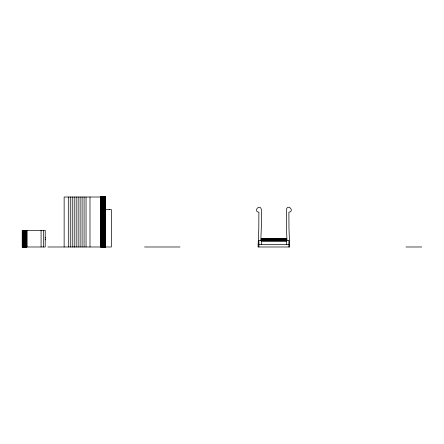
<?xml version="1.0" encoding="UTF-8"?>
<svg xmlns="http://www.w3.org/2000/svg" width="444" height="444" viewBox="0 0 444 444"><rect width="100%" height="100%" fill="white"/><g stroke="black" fill="none" stroke-linecap="round" stroke-linejoin="round"><path stroke-width="0.67" d="M45.221 239.283L45.221 239.849M45.221 238.034L45.221 237.468M260.817 240.554L261.344 226.751L261.361 209.329C259.657 203.507 252.875 211.449 258.891 212.226L258.802 228.727L258.064 246.986L289.716 246.986L288.977 228.727L288.889 212.226C294.905 211.449 288.123 203.507 286.419 209.329L286.436 226.751L286.963 240.554M105.234 209.507L111.355 209.507L111.355 246.986L47.908 246.986M261.394 238.744L286.386 238.689M261.394 238.783L286.386 238.822M261.394 238.878L286.386 238.933M261.394 238.994L286.386 238.994M261.394 239.061L286.386 239.138M261.394 239.216L286.386 239.216M261.394 239.299L286.386 239.299M261.394 239.388L286.386 239.388M261.394 239.488L286.386 239.488M261.394 239.582L286.386 239.582M261.394 239.688L286.386 239.688M261.394 239.799L286.386 239.799M261.394 239.91L286.386 239.91M261.394 240.021L286.386 240.021M261.394 240.143L286.386 240.143M261.394 240.387L286.386 240.387M261.394 240.509L286.386 240.509M261.394 240.637L286.386 240.637M261.394 240.765L286.386 240.765M261.394 240.898L286.386 240.898M261.394 241.025L286.386 241.025M258.064 244.489L289.716 244.489M22.206 246.986L45.221 246.986L45.221 230.331L22.206 230.331L22.239 246.986M144.539 246.986L180.048 246.986M405.971 246.986L421.8 246.986M74.104 246.598L74.137 246.986M288.883 246.986L288.883 240.326L258.896 240.326L258.896 246.986M286.386 244.489L286.386 238.661L261.394 238.661L261.394 244.489M109.191 209.49L109.191 209.807M105.572 246.986L105.572 197.014L64.141 197.014L64.141 246.986M105.45 197.014L105.489 246.986M105.356 197.014L105.406 246.986M105.239 197.014L105.3 246.986M105.173 197.014L105.173 246.986M105.095 197.014L105.095 246.986M105.017 197.014L105.017 246.986M104.934 197.014L104.934 246.986M104.84 197.014L104.84 246.986M104.745 197.014L104.745 246.986M104.645 197.014L104.645 246.986M104.54 197.014L104.54 246.986M104.434 197.014L104.434 246.986M104.323 197.014L104.323 246.986M104.207 197.014L104.207 246.986M104.09 197.014L104.09 246.986M103.968 197.014L103.968 246.986M103.846 197.014L103.846 246.986M103.718 197.014L103.718 246.986M103.591 197.014L103.591 246.986M103.463 197.014L103.463 246.986M103.33 197.014L103.33 246.986M103.202 197.014L103.202 246.986M103.069 197.014L103.069 246.986M102.941 197.014L102.941 246.986M102.808 197.014L102.808 246.986M102.681 197.014L102.681 246.986M102.553 197.014L102.553 246.986M102.425 197.014L102.425 246.986M102.298 197.014L102.298 246.986M102.175 197.014L102.175 246.986M102.053 197.014L102.053 246.986M101.937 197.014L101.937 246.986M101.82 197.014L101.82 246.986M101.709 197.014L101.709 246.986M101.598 197.014L101.598 246.986M101.498 197.014L101.498 246.986M101.398 197.014L101.398 246.986M101.299 197.014L101.299 246.986M101.21 197.014L101.21 246.986M101.127 197.014L101.127 246.986M101.049 197.014L101.049 246.986M100.971 197.014L100.905 246.986L100.844 197.014M100.782 197.014L100.733 246.986M100.688 197.014L100.622 246.986L100.566 197.014M89.988 197.014L89.988 246.986M86.042 197.014L86.042 246.986M84.071 197.014L84.071 246.986M82.096 197.014L82.096 246.986M80.125 197.014L80.125 246.986M78.155 197.014L78.155 246.986M76.185 197.014L76.185 246.986M74.215 197.014L74.215 246.986M72.244 197.014L72.244 246.986M70.274 197.014L70.274 246.986M68.304 197.014L68.304 246.986M43.556 230.331L43.556 246.986M41.076 230.331L41.076 246.986M26.906 230.331L26.884 246.986M26.818 230.331L26.818 246.986M26.745 230.331L26.745 246.986M26.668 230.331L26.668 246.986M26.585 230.331L26.585 246.986M26.496 230.331L26.496 246.986M26.401 230.331L26.401 246.986M26.307 230.331L26.307 246.986M26.202 230.331L26.202 246.986M26.096 230.331L26.096 246.986M25.985 230.331L25.985 246.986M25.874 230.331L25.874 246.986M25.758 230.331L25.758 246.986M25.635 230.331L25.635 246.986M25.513 230.331L25.513 246.986M25.386 230.331L25.386 246.986M25.264 230.331L25.264 246.986M25.136 230.331L25.136 246.986M25.003 230.331L25.003 246.986M24.875 230.331L24.875 246.986M24.742 230.331L24.742 246.986M24.614 230.331L24.614 246.986M24.481 230.331L24.481 246.986M24.353 230.331L24.353 246.986M24.22 230.331L24.22 246.986M24.093 230.331L24.093 246.986M23.97 230.331L23.97 246.986M23.843 230.331L23.843 246.986M23.721 230.331L23.721 246.986M23.604 230.331L23.604 246.986M23.488 230.331L23.488 246.986M23.377 230.331L23.377 246.986M23.266 230.331L23.266 246.986M23.16 230.331L23.16 246.986M23.06 230.331L23.06 246.986M22.96 230.331L22.96 246.986M22.872 230.331L22.872 246.986M22.783 230.331L22.783 246.986M22.705 230.331L22.705 246.986M22.627 230.331L22.555 246.986M22.494 230.331L22.494 246.986M22.4 230.331L22.383 246.986M22.35 230.331L22.311 246.986"/></g></svg>
